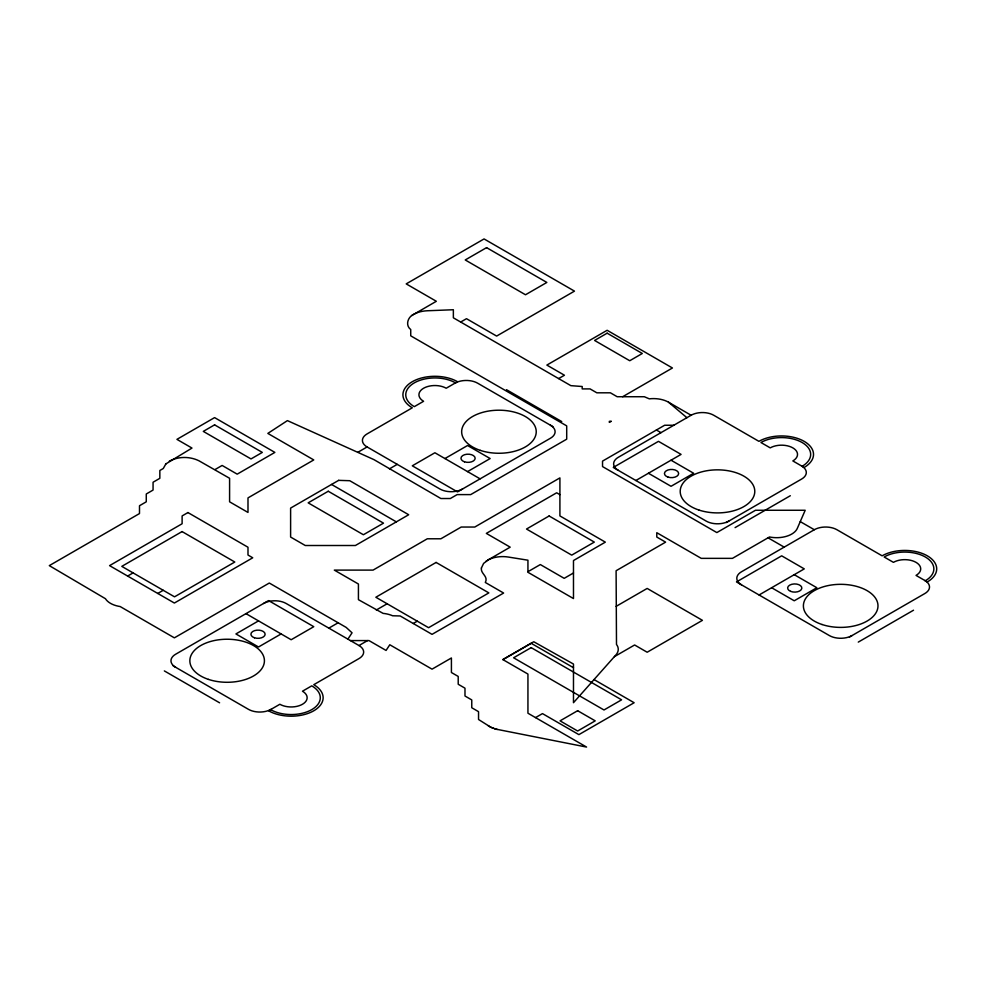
<?xml version="1.0" encoding="UTF-8"?>
<svg xmlns="http://www.w3.org/2000/svg" width="986" height="986" viewBox="0 0 986 986"><rect width="100%" height="100%" fill="white"/><g stroke="black" fill="none" stroke-linecap="round" stroke-linejoin="round"><path stroke-width="1.48" d="M347.898 639.138L352.051 632.802L346.16 627.404L269.301 583.034L174.374 637.843L120.169 606.55L118.221 606.193A21.31 12.3 0 0 1 105.44 598.699L49.3 565.631L139.494 513.558L139.494 505.732L146.273 501.812L146.273 493.986L153.064 490.067L153.064 482.24L159.843 478.321L159.843 470.495L163.269 468.51L166.005 463.679M165.611 464.061L191.987 448.063L176.925 439.362L214.591 417.608L274.872 452.401L237.195 474.155L222.133 465.454L215.145 469.484M411.901 315.569L412.555 315.089M486.036 561.219L486.714 560.763M413.257 314.645L436.342 301.285L406.207 283.882L484.064 238.932L574.481 291.129L496.624 336.078L466.489 318.688L460.672 322.04M487.417 560.319L510.193 547.156L486.332 533.389L556.659 492.79L559.912 494.664M127.625 576.058L133.098 572.891M357.807 452.315L367.1 446.954L439.929 489.007A15.986 9.231 0 0 0 462.533 489.007M157.76 593.449L163.232 590.294M389.47 468.843L397.235 464.357M558.631 378.587L564.448 375.235L546.86 365.079L607.142 330.285L672.44 367.988L622.647 396.729M444.945 458.552L467.549 445.512L490.153 458.552L467.549 471.604M258.517 620.884L235.925 633.936L258.517 646.989L281.121 633.936M802.136 466.292A29.124 16.811 0 0 0 802.136 442.517A29.124 16.811 0 0 0 760.945 442.517L770.239 447.878A15.986 9.231 0 0 1 792.843 447.878A15.986 9.231 0 0 1 792.843 460.93L804.145 467.45A31.971 18.451 0 0 0 804.145 441.346A31.971 18.451 0 0 0 758.937 441.346L713.728 415.254A15.986 9.231 0 0 0 691.124 415.254L618.296 457.307A15.986 9.231 0 0 0 618.296 470.347M328.843 628.131L338.136 622.77M376.319 610.014L387.141 603.765M635.871 480.502L681.079 454.398L658.475 441.346L613.267 467.45L706.198 521.101A15.986 9.231 0 0 0 728.802 521.101M263.545 603.481A15.986 9.231 0 0 1 286.15 603.481L358.978 645.534L367.568 640.58M413.233 623.497L417.275 621.168M527.941 571.707L540.328 564.559L564.189 578.338L573.482 572.977M726.288 522.555L801.63 479.048A15.986 9.231 0 0 0 801.63 465.996M350.387 640.58L368.974 640.58L386.068 650.44L389.79 644.758L432.041 669.161L451.415 657.97L451.415 672.514L458.207 676.433L458.207 684.259L464.985 688.179L464.985 696.005L471.764 699.924L471.764 707.751L478.543 711.67L478.543 719.497L490.72 727.187L495.97 729.147L586.571 747.068L527.941 713.223L527.941 674.067L502.872 659.585L533.759 641.75L573.482 664.059L573.482 702.698L615.905 654.95A21.31 12.3 0 0 0 616.496 644.437L616.102 570.734L665.612 542.14L656.787 537.05L656.787 532.699L701.243 558.359L732.45 558.359L769.499 536.976L771.459 537.321A21.31 12.3 0 0 0 797.317 528.373L805.192 510.267L755.486 510.267L716.847 532.576L602.532 466.575L602.532 461.115L664.65 425.249L673.808 425.249M502.897 659.609L531.171 643.279L573.482 667.707M735.075 527.621L790.328 495.724M616.102 606.378L647.173 588.432L702.426 620.33L647.173 652.239L634.614 644.98L614.377 656.664M925.324 580.766A29.124 16.811 0 0 0 925.324 556.991A29.124 16.811 0 0 0 884.146 556.991L893.427 562.353A15.986 9.231 0 0 1 916.031 562.353A15.986 9.231 0 0 1 916.031 575.405L927.333 581.925A31.971 18.451 0 0 0 927.333 555.833A31.971 18.451 0 0 0 882.137 555.833L836.929 529.728A15.986 9.231 0 0 0 814.325 529.728L741.484 571.781A15.986 9.231 0 0 0 741.484 584.834M535.546 717.598L542.473 713.605L578.893 734.632L634.146 702.735L594.028 679.564M759.072 594.977L804.28 568.885L781.676 555.833L736.468 581.925L829.386 635.576A15.986 9.231 0 0 0 851.99 635.576M849.488 637.03L924.831 593.535A15.986 9.231 0 0 0 924.831 580.483M858.276 642.108L913.529 610.211M169.309 461.152C178.343 456.333 189.817 456.284 198.975 460.795L229.59 478.284L229.59 501.812L247.991 512.437L247.991 497.893L313.758 459.932L267.835 433.409L287.419 420.615L373.977 459.649L440.878 498.522L450.343 498.522L457.122 494.602L470.692 494.602L566.703 439.177L566.703 425.878L410.731 335.832L410.731 329.546C404.852 325.109 408.044 316.42 414.206 314.078A21.31 12.3 0 0 1 427.357 310.763L453.363 309.74L453.363 317.812L570.845 385.649L582.196 386.512L582.196 388.903L590.059 388.903L596.838 392.81L610.396 392.81L617.174 396.729L644.302 396.729L649.318 398.837A21.298 12.3 0 0 1 668.52 402.202L691.124 415.254M497.289 729.455L496.315 729.233M495.366 728.974L494.442 728.691M493.542 728.383L492.667 728.062M491.829 727.693L491.016 727.323M490.239 726.916L489.487 726.497M656.405 430.007L660.99 432.657M800.262 521.619L814.325 529.728M671.035 460.203L693.639 473.255L671.035 486.295L648.431 473.255M768.045 537.814L784.19 547.131M506.484 389.68L561.737 421.577M552.936 426.655L477.594 383.16A15.986 9.231 0 0 0 454.99 383.16M794.235 574.678L816.839 587.73L794.235 600.782L771.631 587.73M480.108 478.851L434.9 452.759L412.296 465.811L457.504 491.903L550.434 438.252A15.986 9.231 0 0 0 550.434 425.212M331.555 484.459L396.347 521.865M245.97 613.637L291.166 639.741L313.77 626.689L268.574 600.585L175.644 654.236A15.986 9.231 0 0 0 175.644 667.288M173.129 665.833L248.472 709.341A15.986 9.231 0 0 0 271.076 709.341M164.342 670.911L219.595 702.808M488.785 726.053L488.107 725.585M668.533 402.214L686.909 417.694M270.583 709.624A29.124 16.811 0 0 0 311.761 709.624A29.124 16.811 0 0 0 311.761 685.849L302.468 691.211A15.986 9.231 0 0 1 302.468 704.263A15.986 9.231 0 0 1 279.864 704.263L268.574 710.783A31.971 18.451 0 0 0 313.77 710.783A31.971 18.451 0 0 0 313.77 684.691L358.978 658.586A15.986 9.231 0 0 0 358.978 645.534M455.495 382.864A29.124 16.811 0 0 0 414.305 382.864A29.124 16.811 0 0 0 414.305 406.651L423.598 401.277A15.986 9.231 0 0 1 423.598 388.237A15.986 9.231 0 0 1 446.202 388.237L457.504 381.705A31.971 18.451 0 0 0 412.296 381.705A31.971 18.451 0 0 0 412.296 407.81L367.1 433.902A15.986 9.231 0 0 0 367.1 446.954M481.402 567.998C480.392 573.864 488.6 576.07 485.322 582.467L503.624 593.042L432.041 634.355L400.193 615.967L392.601 615.769A21.31 12.3 0 0 0 383.098 613.378L358.423 599.685L358.423 584.02L334.316 570.105L373.065 570.105L427.308 538.787L440.878 538.787L461.214 527.042L474.784 527.042L559.912 477.89L559.912 515.924L605.342 542.14L573.482 560.541L573.482 598.564L527.941 572.287L527.941 560.196L508.357 557.053A21.31 12.3 0 0 0 488.748 559.592L483.633 563.376L481.402 567.998M486.579 247.634L465.232 259.959L525.501 294.765L546.848 282.44L486.579 247.634M214.591 424.855L203.289 431.387L251.011 458.934L262.313 452.401L214.591 424.855M187.932 512.56L182.114 515.924L182.114 523.751L109.569 565.631L174.374 603.038L252.736 557.793L247.991 555.032L247.991 547.242L187.932 512.56M182.065 531.577L121.796 566.371L174.534 596.826L234.804 562.02L182.065 531.577M338.654 480.355L290.611 508.086L290.611 537.05L305.253 545.505L355.404 545.505L408.685 514.741L349.759 480.712L338.654 480.355M328.252 491.25L308.162 502.848L363.403 534.745L383.505 523.147L328.252 491.25M607.142 333.182L594.583 340.441L629.746 360.74L642.293 353.481L607.142 333.182M611.147 421.342L609.323 422.39L609.323 421.342L611.147 421.342M436.108 562.439L375.839 597.245L428.577 627.7L488.846 592.894L436.108 562.439M549.116 515.986L526.512 529.038L571.72 555.13L594.324 542.09L549.116 515.986M531.171 647.629L513.595 657.785L603.999 709.982L621.587 699.826L531.171 647.629M577.636 710.709L560.06 720.852L577.636 731.008L595.211 720.852L577.636 710.709M254.474 637.782A7.099 4.104 0 0 0 265.123 634.232A7.099 4.104 0 0 0 254.474 630.67A7.099 4.104 0 0 0 254.474 637.782M208.477 679.403A37.295 21.532 0 0 0 264.421 660.756A37.295 21.532 0 0 0 208.477 642.12A37.295 21.532 0 0 0 208.477 679.403M667.978 477.088A7.099 4.104 0 0 0 678.639 473.539A7.099 4.104 0 0 0 667.978 469.989A7.099 4.104 0 0 0 667.978 477.088M698.852 510.021A37.295 21.532 0 0 0 754.783 491.373A37.295 21.532 0 0 0 698.852 472.725A37.295 21.532 0 0 0 698.852 510.021M790.599 591.353A7.099 4.104 0 0 0 801.803 588.42A7.099 4.104 0 0 0 791.795 584.291A7.099 4.104 0 0 0 790.599 591.353M822.041 624.508A37.295 21.532 0 0 0 877.984 605.86A37.295 21.532 0 0 0 822.041 587.212A37.295 21.532 0 0 0 822.041 624.508M464.505 461.818A7.099 4.104 0 0 0 475.153 458.268A7.099 4.104 0 0 0 464.505 454.719A7.099 4.104 0 0 0 464.505 461.818M480.305 450.38A37.295 21.532 0 0 0 536.236 431.732A37.295 21.532 0 0 0 480.305 413.085A37.295 21.532 0 0 0 480.305 450.38"/></g></svg>
